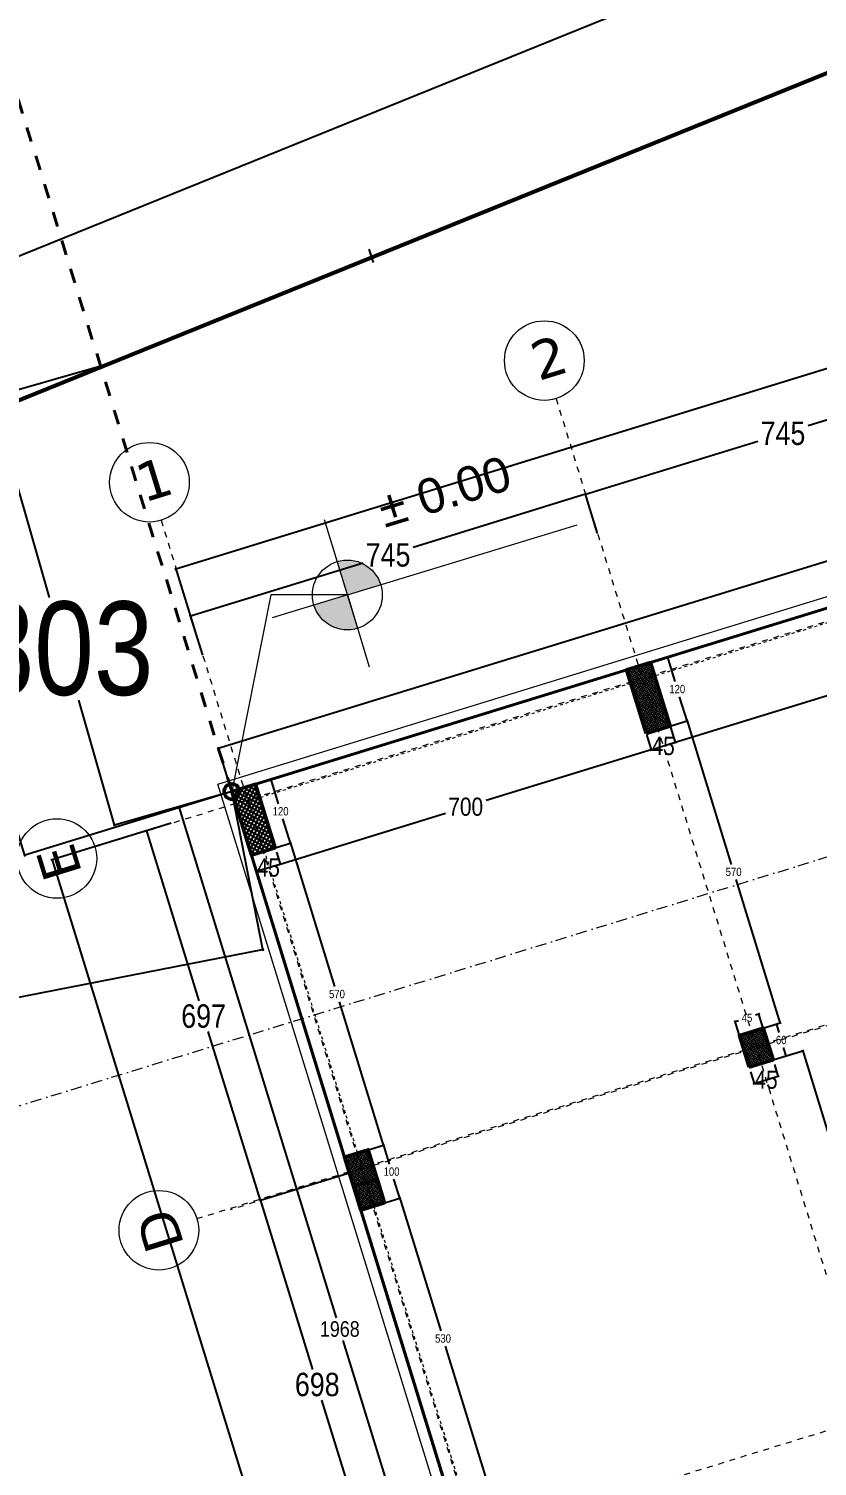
# Model space of a CAD drawing. Header units: centimetres. Extents: x 85226 to 578505, y -13061 to 170378.
# Drawn here: x 455665 to 457087, y 103556 to 106149 of the extents above; entities that cross this region are included whole.
import ezdxf

# ---------------------------------------------------------------- set-up
doc = ezdxf.new("R2010")
doc.units = ezdxf.units.CM
doc.linetypes.add('Dashed', pattern=[10.666667, 5.333333, -5.333333])
doc.linetypes.add('Dot & Dashed', pattern=[12.666666, 6.666666, -3.333333, 0, -2.666667])
for name, color, linetype, lineweight in [('01 Bodrumi_Pen_No__20', 20, 'Continuous', 18), ('0_Pen_No__6', 6, 'Continuous', 18), ('Akset_Pen_No__13', 13, 'Continuous', 18), ('Dimensionet', 150, 'Continuous', 15), ('Dritaret_Pen_No__4', 4, 'Continuous', 18), ('Fasada', 7, 'Continuous', 15), ('Fasada_Pen_No__1', 1, 'Continuous', 18), ('muri', 7, 'Continuous', 40), ('Nr-Ri', 1, 'Continuous', 0), ('Shtyllat', 1, 'Continuous', 25), ('Spotat', 1, 'Continuous', 15)]:
    doc.layers.add(name, color=color, linetype=linetype, lineweight=lineweight)
doc.layers.add('Parcela Baze', color=7, linetype='Continuous')
doc.styles.add('Dimensionet CM', font='swissc.ttf', dxfattribs={"height": 15})
doc.styles.add('Mini shkronjat', font='simplex.shx', dxfattribs={"height": 6})
doc.dimstyles.new('Maxi shkronjat', dxfattribs={"dimscale": 2, "dimtxt": 30, "dimasz": 1, "dimexe": 1, "dimexo": 1, "dimgap": 3, "dimtad": 0, "dimtih": 1, "dimtoh": 1, "dimzin": 9, "dimtxsty": 'Dimensionet CM', "dimblk": 'ARCHTICK', "dimcen": 1, "dimdle": 1, "dimadec": 0, "dimazin": 0, "dimtfac": 1, "dimtmove": 0, "dimatfit": 3, "dimldrblk": 'ARCHTICK', "dimfxl": 1, "dimarcsym": 0})

# ---------------------------------------------------------------- blocks, each defined once
blk = doc.blocks.new('_ArchTick')
at = {"layer": 'Spotat', "color": 0, "const_width": 0.15}
blk.add_lwpolyline([(-0.5, -0.5), (0.5, 0.5)], dxfattribs=at)
blk = doc.blocks.new('*D4374')
at = {"layer": 'DEFPOINTS', "color": 0, "transparency": 16777216}
for p in [(455809.4, 105544.7), (455598.4, 105484.1), (456031, 104773)]:
    blk.add_point(p, dxfattribs=at)
at = {"layer": 'Nr-Ri', "color": 0, "lineweight": -2, "transparency": 16777216}
for p, q in [((455807.5, 105544.1), (455596.5, 105483.5)), ((455597.8, 105486), (455702.1, 105123)), ((455820.5, 104710.5), (455755.2, 104937.7)), ((456029, 104772.5), (455818, 104711.9))]:
    blk.add_line(p, q, dxfattribs=at)
at = {"layer": 'Nr-Ri', "color": 0, "lineweight": -2, "transparency": 16777216, "xscale": 2, "yscale": 2, "zscale": 2}
for p, rotation in [((455598.4, 105484.1), 106.0197208377153), ((455819.9, 104712.5), 286.0197208377153)]:
    blk.add_blockref('_ArchTick', p, dxfattribs=dict(at, rotation=rotation))
at = {"layer": 'Nr-Ri', "color": 0, "transparency": 16777216, "insert": (455728.7, 105030.4), "char_height": 15, "attachment_point": 5, "style": 'Dimensionet CM'}
blk.add_mtext('{\\H11.25x;803}', dxfattribs=at)
blk = doc.blocks.new('*D4629')
at = {"layer": 'DEFPOINTS', "color": 0, "transparency": 16777216}
for p in [(462423.2, 108484.6), (462513.8, 108261.1), (451918.9, 103968.3)]:
    blk.add_point(p, dxfattribs=at)
at = {"layer": 'Dimensionet', "color": 0, "lineweight": -2, "transparency": 16777216}
for p, q in [((462425.1, 108485.4), (457235.7, 106382.8)), ((462513, 108263), (462422.5, 108486.5)), ((451826.5, 104191.1), (457015.8, 106293.7)), ((451918.1, 103970.2), (451827.6, 104193.7))]:
    blk.add_line(p, q, dxfattribs=at)
at = {"layer": 'Dimensionet', "color": 0, "lineweight": -2, "transparency": 16777216, "xscale": 2, "yscale": 2, "zscale": 2}
for p, rotation in [((462423.2, 108484.6), 22.05661373152367), ((451828.3, 104191.8), 202.0566137315237)]:
    blk.add_blockref('_ArchTick', p, dxfattribs=dict(at, rotation=rotation))
at = {"layer": 'Dimensionet', "color": 0, "transparency": 16777216, "insert": (457125.8, 106338.2), "char_height": 15, "attachment_point": 5, "style": 'Dimensionet CM'}
blk.add_mtext('{\\H5x;11432}', dxfattribs=at)
blk = doc.blocks.new('*D4380')
at = {"layer": 'DEFPOINTS', "color": 0, "transparency": 16777216}
for p in [(456031, 104773), (451918.9, 103968.3), (451974.7, 103683.1)]:
    blk.add_point(p, dxfattribs=at)
at = {"layer": 'Dimensionet', "color": 0, "lineweight": -2, "transparency": 16777216}
for p, q in [((456031.4, 104771.1), (456087.2, 104485.8)), ((456088.8, 104488.2), (454361.9, 104150.2)), ((451972.7, 103682.7), (453872.2, 104054.4)), ((451919.2, 103966.4), (451975.1, 103681.1))]:
    blk.add_line(p, q, dxfattribs=at)
at = {"layer": 'Dimensionet', "color": 0, "lineweight": -2, "transparency": 16777216, "xscale": 2, "yscale": 2, "zscale": 2}
for p, rotation in [((456086.8, 104487.8), 11.07249811754428), ((451974.7, 103683.1), 191.0724981175443)]:
    blk.add_blockref('_ArchTick', p, dxfattribs=dict(at, rotation=rotation))
at = {"layer": 'Dimensionet', "color": 0, "transparency": 16777216, "insert": (454117.1, 104102.3), "char_height": 15, "attachment_point": 5, "style": 'Dimensionet CM'}
blk.add_mtext('{\\H12.5x;4190}', dxfattribs=at)
blk = doc.blocks.new('*D4383')
at = {"layer": 'DEFPOINTS', "color": 0, "transparency": 16777216}
for p in [(455084, 107845.5), (454711, 107730.5), (456031, 104773)]:
    blk.add_point(p, dxfattribs=at)
at = {"layer": 'Nr-Ri', "color": 0, "lineweight": -2, "transparency": 16777216}
for p, q in [((455082.1, 107844.9), (454709, 107729.9)), ((454710.4, 107732.4), (455172.6, 106232.7)), ((455658.5, 104656.2), (455229.7, 106047.3)), ((456029.1, 104772.5), (455656, 104657.5))]:
    blk.add_line(p, q, dxfattribs=at)
at = {"layer": 'Nr-Ri', "color": 0, "lineweight": -2, "transparency": 16777216, "xscale": 2, "yscale": 2, "zscale": 2}
for p, rotation in [((454711, 107730.5), 107.1297384419456), ((455657.9, 104658.1), 287.1297384419456)]:
    blk.add_blockref('_ArchTick', p, dxfattribs=dict(at, rotation=rotation))
at = {"layer": 'Nr-Ri', "color": 0, "transparency": 16777216, "insert": (455201.2, 106140), "char_height": 15, "attachment_point": 5, "style": 'Dimensionet CM'}
blk.add_mtext('{\\H11.25x;3215}', dxfattribs=at)
blk = doc.blocks.new('*D4709')
at = {"layer": 'DEFPOINTS', "color": 0, "transparency": 16777216}
for p in [(456981.4, 104371.5), (456989.2, 104346.3), (456946.2, 104333.1)]:
    blk.add_point(p, dxfattribs=at)
at = {"layer": 'Dimensionet', "color": 0, "lineweight": -2, "transparency": 16777216}
for p, q in [((456936.5, 104357.6), (456944.8, 104360.2)), ((456945.6, 104335), (456937.8, 104360.1)), ((456983.3, 104372.1), (456975, 104369.5)), ((456988.6, 104348.3), (456980.8, 104373.4))]:
    blk.add_line(p, q, dxfattribs=at)
at = {"layer": 'Dimensionet', "color": 0, "lineweight": -2, "transparency": 16777216, "xscale": 2, "yscale": 2, "zscale": 2}
for p, rotation in [((456938.4, 104358.2), 197.1299999999269), ((456981.4, 104371.5), 17.1299999999269)]:
    blk.add_blockref('_ArchTick', p, dxfattribs=dict(at, rotation=rotation))
at = {"layer": 'Dimensionet', "color": 0, "transparency": 16777216, "insert": (456959.9, 104364.8), "char_height": 15, "attachment_point": 5, "style": 'Dimensionet CM'}
blk.add_mtext('45', dxfattribs=at)
blk = doc.blocks.new('*D4742')
at = {"layer": 'DEFPOINTS', "color": 0, "transparency": 16777216}
for p in [(456816.6, 105015.2), (456785.9, 105005.7), (456821.3, 104891.1)]:
    blk.add_point(p, dxfattribs=at)
at = {"layer": 'Dimensionet', "color": 0, "lineweight": -2, "transparency": 16777216}
for p, q in [((456787.8, 105006.3), (456818.5, 105015.8)), ((456816, 105017.1), (456830, 104971.5)), ((456852.5, 104898.6), (456838.5, 104944.1)), ((456823.2, 104891.6), (456853.8, 104901.1))]:
    blk.add_line(p, q, dxfattribs=at)
at = {"layer": 'Dimensionet', "color": 0, "lineweight": -2, "transparency": 16777216, "xscale": 2, "yscale": 2, "zscale": 2}
for p, rotation in [((456816.6, 105015.2), 107.1299999991601), ((456851.9, 104900.5), 287.1299999991601)]:
    blk.add_blockref('_ArchTick', p, dxfattribs=dict(at, rotation=rotation))
at = {"layer": 'Dimensionet', "color": 0, "transparency": 16777216, "insert": (456834.2, 104957.8), "char_height": 15, "attachment_point": 5, "style": 'Dimensionet CM'}
blk.add_mtext('120', dxfattribs=at)
blk = doc.blocks.new('*D4743')
at = {"layer": 'DEFPOINTS', "color": 0, "transparency": 16777216}
for p in [(456989.2, 104346.3), (457012.7, 104353.6), (457006.8, 104289)]:
    blk.add_point(p, dxfattribs=at)
at = {"layer": 'Dimensionet', "color": 0, "lineweight": -2, "transparency": 16777216}
for p, q in [((456991.1, 104346.9), (457014.7, 104354.2)), ((457012.2, 104355.5), (457017.4, 104338.6)), ((457031, 104294.4), (457025.8, 104311.2)), ((457008.8, 104289.6), (457032.3, 104296.9))]:
    blk.add_line(p, q, dxfattribs=at)
at = {"layer": 'Dimensionet', "color": 0, "lineweight": -2, "transparency": 16777216, "xscale": 2, "yscale": 2, "zscale": 2}
for p, rotation in [((457012.7, 104353.6), 107.1299999991601), ((457030.4, 104296.3), 287.1299999991601)]:
    blk.add_blockref('_ArchTick', p, dxfattribs=dict(at, rotation=rotation))
at = {"layer": 'Dimensionet', "color": 0, "transparency": 16777216, "insert": (457021.6, 104324.9), "char_height": 15, "attachment_point": 5, "style": 'Dimensionet CM'}
blk.add_mtext('60', dxfattribs=at)
blk = doc.blocks.new('*D4576')
at = {"layer": 'DEFPOINTS', "color": 0, "transparency": 16777216}
for p in [(459609.7, 105961.5), (459633.7, 105883.5), (456029.3, 104778.5)]:
    blk.add_point(p, dxfattribs=at)
at = {"layer": 'Dimensionet', "color": 0, "lineweight": -2, "transparency": 16777216}
for p, q in [((459611.6, 105962.1), (457867.8, 105424.6)), ((459633.1, 105885.4), (459609.1, 105963.4)), ((456005, 104850.5), (457748.8, 105387.9)), ((456028.7, 104780.4), (456006.3, 104853))]:
    blk.add_line(p, q, dxfattribs=at)
at = {"layer": 'Dimensionet', "color": 0, "lineweight": -2, "transparency": 16777216, "xscale": 2, "yscale": 2, "zscale": 2}
for p, rotation in [((459609.7, 105961.5), 17.1299999999269), ((456006.9, 104851), 197.1299999999269)]:
    blk.add_blockref('_ArchTick', p, dxfattribs=dict(at, rotation=rotation))
at = {"layer": 'Dimensionet', "color": 0, "transparency": 16777216, "insert": (457808.3, 105406.3), "char_height": 15, "attachment_point": 5, "style": 'Dimensionet CM'}
blk.add_mtext('{\\H2.8125x;3770}', dxfattribs=at)
blk = doc.blocks.new('*D4744')
at = {"layer": 'DEFPOINTS', "color": 0, "transparency": 16777216}
for p in [(456031, 104773), (455936, 104743.8), (456610.6, 102892.6)]:
    blk.add_point(p, dxfattribs=at)
at = {"layer": 'Dimensionet', "color": 0, "lineweight": -2, "transparency": 16777216}
for p, q in [((456029.1, 104772.5), (455934.1, 104743.2)), ((455935.4, 104745.7), (456219.5, 103824)), ((456516.2, 102861.4), (456232.1, 103783.1)), ((456608.6, 102892), (456513.7, 102862.7))]:
    blk.add_line(p, q, dxfattribs=at)
at = {"layer": 'Dimensionet', "color": 0, "lineweight": -2, "transparency": 16777216, "xscale": 2, "yscale": 2, "zscale": 2}
for p, rotation in [((455936, 104743.8), 107.1299999991601), ((456515.6, 102863.3), 287.1299999991601)]:
    blk.add_blockref('_ArchTick', p, dxfattribs=dict(at, rotation=rotation))
at = {"layer": 'Dimensionet', "color": 0, "transparency": 16777216, "insert": (456225.8, 103803.5), "char_height": 15, "attachment_point": 5, "style": 'Dimensionet CM'}
blk.add_mtext('{\\H1.875x;1968}', dxfattribs=at)
blk = doc.blocks.new('*D4577')
at = {"layer": 'DEFPOINTS', "color": 0, "transparency": 16777216}
for p in [(456668.8, 105309.3), (456691.2, 105236.8), (455979.2, 105017.4)]:
    blk.add_point(p, dxfattribs=at)
at = {"layer": 'Dritaret_Pen_No__4', "color": 0, "lineweight": -2, "transparency": 16777216}
for p, q in [((456670.7, 105309.9), (456358, 105213.5)), ((456690.6, 105238.7), (456668.2, 105311.2)), ((455955, 105089.3), (456267.7, 105185.7)), ((455978.6, 105019.3), (455956.3, 105091.8))]:
    blk.add_line(p, q, dxfattribs=at)
at = {"layer": 'Dritaret_Pen_No__4', "color": 0, "lineweight": -2, "transparency": 16777216, "xscale": 2, "yscale": 2, "zscale": 2}
for p, rotation in [((456668.8, 105309.3), 17.1299999999269), ((455956.9, 105089.9), 197.1299999999269)]:
    blk.add_blockref('_ArchTick', p, dxfattribs=dict(at, rotation=rotation))
at = {"layer": 'Dritaret_Pen_No__4', "color": 0, "transparency": 16777216, "insert": (456312.8, 105199.6), "char_height": 15, "attachment_point": 5, "style": 'Dimensionet CM'}
blk.add_mtext('{\\H2.8125x;745}', dxfattribs=at)
blk = doc.blocks.new('*D4578')
at = {"layer": 'DEFPOINTS', "color": 0, "transparency": 16777216}
for p in [(457403.1, 105456.2), (456668.8, 105309.3), (456691.2, 105236.8)]:
    blk.add_point(p, dxfattribs=at)
at = {"layer": 'Dritaret_Pen_No__4', "color": 0, "lineweight": -2, "transparency": 16777216}
for p, q in [((457382.7, 105529.4), (457070, 105433)), ((457402.5, 105458.1), (457380.2, 105530.7)), ((456666.9, 105308.7), (456979.6, 105405.1)), ((456690.6, 105238.7), (456668.2, 105311.2))]:
    blk.add_line(p, q, dxfattribs=at)
at = {"layer": 'Dritaret_Pen_No__4', "color": 0, "lineweight": -2, "transparency": 16777216, "xscale": 2, "yscale": 2, "zscale": 2}
for p, rotation in [((457380.8, 105528.8), 17.12999999992693), ((456668.8, 105309.3), 197.1299999999269)]:
    blk.add_blockref('_ArchTick', p, dxfattribs=dict(at, rotation=rotation))
at = {"layer": 'Dritaret_Pen_No__4', "color": 0, "transparency": 16777216, "insert": (457024.8, 105419), "char_height": 15, "attachment_point": 5, "style": 'Dimensionet CM'}
blk.add_mtext('{\\H2.8125x;745}', dxfattribs=at)
blk = doc.blocks.new('*D4582')
at = {"layer": 'DEFPOINTS', "color": 0, "transparency": 16777216}
for p in [(455923.9, 104716.5), (456243, 104085), (456082.7, 104035.6)]:
    blk.add_point(p, dxfattribs=at)
at = {"layer": 'Dritaret_Pen_No__4', "color": 0, "lineweight": -2, "transparency": 16777216}
for p, q in [((455922, 104715.9), (455875.4, 104701.5)), ((455876.7, 104704), (455971.8, 104395.6)), ((456083.3, 104033.7), (455988.8, 104340.2)), ((456241.1, 104084.4), (456080.8, 104035))]:
    blk.add_line(p, q, dxfattribs=at)
at = {"layer": 'Dritaret_Pen_No__4', "color": 0, "lineweight": -2, "transparency": 16777216, "xscale": 2, "yscale": 2, "zscale": 2}
for p, rotation in [((455877.3, 104702.1), 107.1299999991601), ((456082.7, 104035.6), 287.1299999991601)]:
    blk.add_blockref('_ArchTick', p, dxfattribs=dict(at, rotation=rotation))
at = {"layer": 'Dritaret_Pen_No__4', "color": 0, "transparency": 16777216, "insert": (455980.3, 104367.9), "char_height": 15, "attachment_point": 5, "style": 'Dimensionet CM'}
blk.add_mtext('{\\H2.8125x;697}', dxfattribs=at)
blk = doc.blocks.new('*D4585')
at = {"layer": 'DEFPOINTS', "color": 0, "transparency": 16777216}
for p in [(456243, 104085), (456082.7, 104035.6), (456334.8, 103383.4)]:
    blk.add_point(p, dxfattribs=at)
at = {"layer": 'Dritaret_Pen_No__4', "color": 0, "lineweight": -2, "transparency": 16777216}
for p, q in [((456241.1, 104084.4), (456080.8, 104035)), ((456082.1, 104037.5), (456176.6, 103730.9)), ((456288.8, 103367.1), (456193.7, 103675.6)), ((456332.9, 103382.8), (456286.3, 103368.4))]:
    blk.add_line(p, q, dxfattribs=at)
at = {"layer": 'Dritaret_Pen_No__4', "color": 0, "lineweight": -2, "transparency": 16777216, "xscale": 2, "yscale": 2, "zscale": 2}
for p, rotation in [((456082.7, 104035.6), 107.1299999991601), ((456288.2, 103369), 287.1299999991601)]:
    blk.add_blockref('_ArchTick', p, dxfattribs=dict(at, rotation=rotation))
at = {"layer": 'Dritaret_Pen_No__4', "color": 0, "transparency": 16777216, "insert": (456185.2, 103703.3), "char_height": 15, "attachment_point": 5, "style": 'Dimensionet CM'}
blk.add_mtext('{\\H2.8125x;698}', dxfattribs=at)
blk = doc.blocks.new('*D4748')
at = {"layer": 'DEFPOINTS', "color": 0, "transparency": 16777216}
for p in [(457006.8, 104289), (457060.2, 104305.5), (457174.7, 103744.3)]:
    blk.add_point(p, dxfattribs=at)
at = {"layer": 'Dimensionet', "color": 0, "lineweight": -2, "transparency": 16777216}
for p, q in [((457008.8, 104289.6), (457062.2, 104306.1)), ((457059.7, 104307.4), (457140, 104046.8)), ((457228.7, 103758.8), (457148.4, 104019.4)), ((457176.6, 103744.9), (457230, 103761.3))]:
    blk.add_line(p, q, dxfattribs=at)
at = {"layer": 'Dimensionet', "color": 0, "lineweight": -2, "transparency": 16777216, "xscale": 2, "yscale": 2, "zscale": 2}
for p, rotation in [((457060.2, 104305.5), 107.1299999991601), ((457228.1, 103760.8), 287.1299999991601)]:
    blk.add_blockref('_ArchTick', p, dxfattribs=dict(at, rotation=rotation))
at = {"layer": 'Dimensionet', "color": 0, "transparency": 16777216, "insert": (457144.2, 104033.1), "char_height": 15, "attachment_point": 5, "style": 'Dimensionet CM'}
blk.add_mtext('570', dxfattribs=at)
blk = doc.blocks.new('*D4749')
at = {"layer": 'DEFPOINTS', "color": 0, "transparency": 16777216}
for p in [(456821.3, 104891.1), (456851.9, 104900.5), (456989.2, 104346.3)]:
    blk.add_point(p, dxfattribs=at)
at = {"layer": 'Dimensionet', "color": 0, "lineweight": -2, "transparency": 16777216}
for p, q in [((456823.2, 104891.6), (456853.8, 104901.1)), ((456851.3, 104902.4), (456931.6, 104641.8)), ((457020.4, 104353.9), (456940.1, 104614.4)), ((456991.1, 104346.9), (457021.7, 104356.4))]:
    blk.add_line(p, q, dxfattribs=at)
at = {"layer": 'Dimensionet', "color": 0, "lineweight": -2, "transparency": 16777216, "xscale": 2, "yscale": 2, "zscale": 2}
for p, rotation in [((456851.9, 104900.5), 107.1299999991601), ((457019.8, 104355.8), 287.1299999991601)]:
    blk.add_blockref('_ArchTick', p, dxfattribs=dict(at, rotation=rotation))
at = {"layer": 'Dimensionet', "color": 0, "transparency": 16777216, "insert": (456935.8, 104628.1), "char_height": 15, "attachment_point": 5, "style": 'Dimensionet CM'}
blk.add_mtext('570', dxfattribs=at)
blk = doc.blocks.new('*D4724')
at = {"layer": 'DEFPOINTS', "color": 0, "transparency": 16777216}
for p in [(456306.7, 104031.3), (456333.9, 104039.7), (456462.8, 103524.9)]:
    blk.add_point(p, dxfattribs=at)
at = {"layer": 'Dimensionet', "color": 0, "lineweight": -2, "transparency": 16777216}
for p, q in [((456308.6, 104031.9), (456335.8, 104040.3)), ((456333.3, 104041.6), (456407.7, 103800.2)), ((456490.6, 103531.3), (456416.1, 103772.8)), ((456464.7, 103525.4), (456491.9, 103533.8))]:
    blk.add_line(p, q, dxfattribs=at)
at = {"layer": 'Dimensionet', "color": 0, "lineweight": -2, "transparency": 16777216, "xscale": 2, "yscale": 2, "zscale": 2}
for p, rotation in [((456333.9, 104039.7), 107.1299999991601), ((456490, 103533.2), 287.1299999991601)]:
    blk.add_blockref('_ArchTick', p, dxfattribs=dict(at, rotation=rotation))
at = {"layer": 'Dimensionet', "color": 0, "transparency": 16777216, "insert": (456411.9, 103786.5), "char_height": 15, "attachment_point": 5, "style": 'Dimensionet CM'}
blk.add_mtext('530', dxfattribs=at)
blk = doc.blocks.new('*D4725')
at = {"layer": 'DEFPOINTS', "color": 0, "transparency": 16777216}
for p in [(456277.2, 104126.9), (456304.4, 104135.3), (456306.7, 104031.3)]:
    blk.add_point(p, dxfattribs=at)
at = {"layer": 'Dimensionet', "color": 0, "lineweight": -2, "transparency": 16777216}
for p, q in [((456279.1, 104127.5), (456306.3, 104135.9)), ((456303.8, 104137.2), (456314.9, 104101.2)), ((456334.5, 104037.8), (456323.4, 104073.8)), ((456308.6, 104031.9), (456335.8, 104040.3))]:
    blk.add_line(p, q, dxfattribs=at)
at = {"layer": 'Dimensionet', "color": 0, "lineweight": -2, "transparency": 16777216, "xscale": 2, "yscale": 2, "zscale": 2}
for p, rotation in [((456304.4, 104135.3), 107.1299999991601), ((456333.9, 104039.7), 287.1299999991601)]:
    blk.add_blockref('_ArchTick', p, dxfattribs=dict(at, rotation=rotation))
at = {"layer": 'Dimensionet', "color": 0, "transparency": 16777216, "insert": (456319.1, 104087.5), "char_height": 15, "attachment_point": 5, "style": 'Dimensionet CM'}
blk.add_mtext('100', dxfattribs=at)
blk = doc.blocks.new('*D4726')
at = {"layer": 'DEFPOINTS', "color": 0, "transparency": 16777216}
for p in [(456109.3, 104671.6), (456136.8, 104680.1), (456277.2, 104126.9)]:
    blk.add_point(p, dxfattribs=at)
at = {"layer": 'Dimensionet', "color": 0, "lineweight": -2, "transparency": 16777216}
for p, q in [((456111.2, 104672.2), (456138.7, 104680.7)), ((456136.2, 104682), (456216.5, 104421.4)), ((456305.3, 104133.5), (456225, 104394)), ((456279.1, 104127.5), (456306.6, 104136))]:
    blk.add_line(p, q, dxfattribs=at)
at = {"layer": 'Dimensionet', "color": 0, "lineweight": -2, "transparency": 16777216, "xscale": 2, "yscale": 2, "zscale": 2}
for p, rotation in [((456136.8, 104680.1), 107.1299999991601), ((456304.7, 104135.4), 287.1299999991601)]:
    blk.add_blockref('_ArchTick', p, dxfattribs=dict(at, rotation=rotation))
at = {"layer": 'Dimensionet', "color": 0, "transparency": 16777216, "insert": (456220.7, 104407.7), "char_height": 15, "attachment_point": 5, "style": 'Dimensionet CM'}
blk.add_mtext('570', dxfattribs=at)
blk = doc.blocks.new('*D4557')
at = {"layer": 'DEFPOINTS', "color": 0, "transparency": 16777216}
for p in [(456074, 104786.3), (456101.5, 104794.8), (456109.3, 104671.6)]:
    blk.add_point(p, dxfattribs=at)
at = {"layer": 'Dimensionet', "color": 0, "lineweight": -2, "transparency": 16777216}
for p, q in [((456075.9, 104786.9), (456103.4, 104795.4)), ((456100.9, 104796.7), (456114.9, 104751.1)), ((456137.4, 104678.2), (456123.3, 104723.7)), ((456111.2, 104672.2), (456138.7, 104680.7))]:
    blk.add_line(p, q, dxfattribs=at)
at = {"layer": 'Dimensionet', "color": 0, "lineweight": -2, "transparency": 16777216, "xscale": 2, "yscale": 2, "zscale": 2}
for p, rotation in [((456101.5, 104794.8), 107.1299999991601), ((456136.8, 104680.1), 287.1299999991601)]:
    blk.add_blockref('_ArchTick', p, dxfattribs=dict(at, rotation=rotation))
at = {"layer": 'Dimensionet', "color": 0, "transparency": 16777216, "insert": (456119.1, 104737.4), "char_height": 15, "attachment_point": 5, "style": 'Dimensionet CM'}
blk.add_mtext('120', dxfattribs=at)
blk = doc.blocks.new('*D4564')
at = {"layer": 'DEFPOINTS', "color": 0, "transparency": 16777216}
for p in [(456823.2, 104884.9), (456780.2, 104871.7), (456830.3, 104861.9)]:
    blk.add_point(p, dxfattribs=at)
at = {"layer": 'Dimensionet', "color": 0, "lineweight": -2, "transparency": 16777216}
for p, q in [((456823.8, 104883), (456830.9, 104860)), ((456780.8, 104869.8), (456787.9, 104846.7)), ((456785.4, 104848), (456832.2, 104862.5))]:
    blk.add_line(p, q, dxfattribs=at)
at = {"layer": 'Dimensionet', "color": 0, "lineweight": -2, "transparency": 16777216, "xscale": 2, "yscale": 2, "zscale": 2}
for p, rotation in [((456830.3, 104861.9), 17.1299999999269), ((456787.3, 104848.6), 197.1299999999269)]:
    blk.add_blockref('_ArchTick', p, dxfattribs=dict(at, rotation=rotation))
at = {"layer": 'Dimensionet', "color": 0, "transparency": 16777216, "insert": (456808.8, 104855.2), "char_height": 15, "attachment_point": 5, "style": 'Dimensionet CM'}
blk.add_mtext('{\\H2.1875x;45}', dxfattribs=at)
blk = doc.blocks.new('*D4565')
at = {"layer": 'DEFPOINTS', "color": 0, "transparency": 16777216}
for p in [(456068.2, 104652.2), (456111.2, 104665.5), (456118.3, 104642.4)]:
    blk.add_point(p, dxfattribs=at)
at = {"layer": 'Dimensionet', "color": 0, "lineweight": -2, "transparency": 16777216}
for p, q in [((456068.8, 104650.3), (456075.9, 104627.3)), ((456111.8, 104663.6), (456118.9, 104640.5)), ((456073.4, 104628.6), (456120.2, 104643))]:
    blk.add_line(p, q, dxfattribs=at)
at = {"layer": 'Dimensionet', "color": 0, "lineweight": -2, "transparency": 16777216, "xscale": 2, "yscale": 2, "zscale": 2}
for p, rotation in [((456075.3, 104629.2), 197.1299999999269), ((456118.3, 104642.4), 17.1299999999269)]:
    blk.add_blockref('_ArchTick', p, dxfattribs=dict(at, rotation=rotation))
at = {"layer": 'Dimensionet', "color": 0, "transparency": 16777216, "insert": (456096.8, 104635.8), "char_height": 15, "attachment_point": 5, "style": 'Dimensionet CM'}
blk.add_mtext('{\\H2.1875x;45}', dxfattribs=at)
blk = doc.blocks.new('*D4566')
at = {"layer": 'DEFPOINTS', "color": 0, "transparency": 16777216}
for p in [(457008.7, 104282.9), (456965.7, 104269.6), (457015.8, 104259.8)]:
    blk.add_point(p, dxfattribs=at)
at = {"layer": 'Dimensionet', "color": 0, "lineweight": -2, "transparency": 16777216}
for p, q in [((456966.3, 104267.7), (456973.4, 104244.6)), ((456970.9, 104246), (457017.7, 104260.4)), ((457009.3, 104281), (457016.4, 104257.9))]:
    blk.add_line(p, q, dxfattribs=at)
at = {"layer": 'Dimensionet', "color": 0, "lineweight": -2, "transparency": 16777216, "xscale": 2, "yscale": 2, "zscale": 2}
for p, rotation in [((457015.8, 104259.8), 17.1299999999269), ((456972.8, 104246.6), 197.1299999999269)]:
    blk.add_blockref('_ArchTick', p, dxfattribs=dict(at, rotation=rotation))
at = {"layer": 'Dimensionet', "color": 0, "transparency": 16777216, "insert": (456994.3, 104253.2), "char_height": 15, "attachment_point": 5, "style": 'Dimensionet CM'}
blk.add_mtext('{\\H2.1875x;45}', dxfattribs=at)
blk = doc.blocks.new('*D4571')
at = {"layer": 'DEFPOINTS', "color": 0, "transparency": 16777216}
for p in [(456778.3, 104877.8), (456787.3, 104848.6), (456111.2, 104665.5)]:
    blk.add_point(p, dxfattribs=at)
at = {"layer": 'Dimensionet', "color": 0, "lineweight": -2, "transparency": 16777216}
for p, q in [((456778.9, 104875.9), (456787.9, 104846.7)), ((456789.2, 104849.2), (456489.4, 104756.8)), ((456116.4, 104641.8), (456416.2, 104734.2)), ((456111.8, 104663.6), (456118.9, 104640.5))]:
    blk.add_line(p, q, dxfattribs=at)
at = {"layer": 'Dimensionet', "color": 0, "lineweight": -2, "transparency": 16777216, "xscale": 2, "yscale": 2, "zscale": 2}
for p, rotation in [((456787.3, 104848.6), 17.1299999999269), ((456118.3, 104642.4), 197.1299999999269)]:
    blk.add_blockref('_ArchTick', p, dxfattribs=dict(at, rotation=rotation))
at = {"layer": 'Dimensionet', "color": 0, "transparency": 16777216, "insert": (456452.8, 104745.5), "char_height": 15, "attachment_point": 5, "style": 'Dimensionet CM'}
blk.add_mtext('{\\H2.1875x;700}', dxfattribs=at)
blk = doc.blocks.new('*D4572')
at = {"layer": 'DEFPOINTS', "color": 0, "transparency": 16777216}
for p in [(457492.1, 105091.1), (456821.3, 104891.1), (456830.3, 104861.9)]:
    blk.add_point(p, dxfattribs=at)
at = {"layer": 'Dimensionet', "color": 0, "lineweight": -2, "transparency": 16777216}
for p, q in [((457492.7, 105089.2), (457499.8, 105066.1)), ((457501.1, 105068.6), (457201.4, 104976.2)), ((456828.4, 104861.3), (457128.1, 104953.7)), ((456821.9, 104889.1), (456830.9, 104860))]:
    blk.add_line(p, q, dxfattribs=at)
at = {"layer": 'Dimensionet', "color": 0, "lineweight": -2, "transparency": 16777216, "xscale": 2, "yscale": 2, "zscale": 2}
for p, rotation in [((457499.2, 105068), 17.12999999992693), ((456830.3, 104861.9), 197.1299999999269)]:
    blk.add_blockref('_ArchTick', p, dxfattribs=dict(at, rotation=rotation))
at = {"layer": 'Dimensionet', "color": 0, "transparency": 16777216, "insert": (457164.8, 104965), "char_height": 15, "attachment_point": 5, "style": 'Dimensionet CM'}
blk.add_mtext('{\\H2.1875x;700}', dxfattribs=at)
blk = doc.blocks.new('*D4588')
at = {"layer": 'DEFPOINTS', "color": 0, "transparency": 16777216}
for p in [(455898.7, 104708.7), (455707, 104649.7), (456781.5, 102056.1)]:
    blk.add_point(p, dxfattribs=at)
at = {"layer": 'Dritaret_Pen_No__4', "color": 0, "lineweight": -2, "transparency": 16777216}
for p, q in [((455896.8, 104708.1), (455705.1, 104649.1)), ((455706.4, 104651.6), (456110.9, 103339.4)), ((456530.9, 101976.7), (456126.4, 103288.9)), ((456779.6, 102055.5), (456528.4, 101978.1))]:
    blk.add_line(p, q, dxfattribs=at)
at = {"layer": 'Dritaret_Pen_No__4', "color": 0, "lineweight": -2, "transparency": 16777216, "xscale": 2, "yscale": 2, "zscale": 2}
for p, rotation in [((455707, 104649.7), 107.1299999991601), ((456530.3, 101978.6), 287.1299999991601)]:
    blk.add_blockref('_ArchTick', p, dxfattribs=dict(at, rotation=rotation))
at = {"layer": 'Dritaret_Pen_No__4', "color": 0, "transparency": 16777216, "insert": (456118.6, 103314.2), "char_height": 15, "attachment_point": 5, "style": 'Dimensionet CM'}
blk.add_mtext('{\\H2.5x;2795}', dxfattribs=at)
blk = doc.blocks.new('*D4589')
at = {"layer": 'DEFPOINTS', "color": 0, "transparency": 16777216}
for p in [(459490.4, 106272.1), (459527.2, 106152.7), (455967.5, 105055.5)]:
    blk.add_point(p, dxfattribs=at)
at = {"layer": 'Dritaret_Pen_No__4', "color": 0, "lineweight": -2, "transparency": 16777216}
for p, q in [((459492.3, 106272.7), (457763.9, 105739.9)), ((459526.6, 106154.6), (459489.8, 106274)), ((455928.7, 105174.3), (457657.2, 105707.1)), ((455966.9, 105057.4), (455930.1, 105176.8))]:
    blk.add_line(p, q, dxfattribs=at)
at = {"layer": 'Dritaret_Pen_No__4', "color": 0, "lineweight": -2, "transparency": 16777216, "xscale": 2, "yscale": 2, "zscale": 2}
for p, rotation in [((459490.4, 106272.1), 17.1299999999269), ((455930.7, 105174.9), 197.1299999999269)]:
    blk.add_blockref('_ArchTick', p, dxfattribs=dict(at, rotation=rotation))
at = {"layer": 'Dritaret_Pen_No__4', "color": 0, "transparency": 16777216, "insert": (457710.5, 105723.5), "char_height": 15, "attachment_point": 5, "style": 'Dimensionet CM'}
blk.add_mtext('{\\H2.5x;3725}', dxfattribs=at)

msp = doc.modelspace()

# ---------------------------------------------------------------- hatches: boundary and pattern name
h = msp.add_hatch()
h.set_pattern_fill('ANSI37', color=252, scale=2, angle=107.13, style=0)
h.set_pattern_definition([(152.13, (309601.3705, 119967.397), (-2.96841552, -5.61346678), []), (242.13, (309601.3705, 119967.397), (5.61346678, -2.96841552), [])])
h.paths.add_polyline_path([(456073.983, 104786.303), (456052.481, 104779.676), (456081.198, 104686.501), (456102.7, 104693.128)])
h.paths.add_polyline_path([(456052.481, 104779.676), (456030.979, 104773.049), (456059.697, 104679.874), (456081.198, 104686.501)])
h.paths.add_polyline_path([(456081.198, 104686.501), (456059.697, 104679.874), (456066.324, 104658.372), (456087.826, 104664.999)])
h.paths.add_polyline_path([(456102.7, 104693.128), (456081.198, 104686.501), (456087.826, 104664.999), (456109.327, 104671.627)])
at = {"layer": 'Fasada'}
h = msp.add_hatch(dxfattribs=at)
h.set_pattern_fill('ANSI37', color=256, angle=17.13)
h.set_pattern_definition([(62.13, (-724180.3878, 383394.6716), (-2.80673339, 1.484207762), []), (152.13, (-724180.3878, 383394.6716), (-1.484207762, -2.80673339), [])])
h.paths.add_polyline_path([(456778.275, 104877.805), (456821.278, 104891.059), (456785.934, 105005.736), (456742.93, 104992.482)])
h = msp.add_hatch(dxfattribs=at)
h.set_pattern_fill('ANSI37', color=256, angle=17.13)
h.set_pattern_definition([(62.13, (-723994.834, 382792.617), (-2.80673339, 1.484207762), []), (152.13, (-723994.834, 382792.617), (-1.484207762, -2.80673339), [])])
h.paths.add_polyline_path([(456963.828, 104275.75), (457006.832, 104289.005), (456989.16, 104346.343), (456946.156, 104333.089)])
h = msp.add_hatch(dxfattribs=at)
h.set_pattern_fill('ANSI37', color=256, angle=17.13)
h.set_pattern_definition([(62.13, (-724708.2578, 382577.9623), (-2.80673339, 1.484207762), []), (152.13, (-724708.2578, 382577.9623), (-1.484207762, -2.80673339), [])])
h.paths.add_polyline_path([(456250.405, 104061.096), (456293.408, 104074.35), (456277.216, 104126.912), (456234.212, 104113.658)])
h = msp.add_hatch(dxfattribs=at)
h.set_pattern_fill('ANSI37', color=256, angle=17.13)
h.set_pattern_definition([(62.13, (-770174.6602, 333065.612), (-2.80673339, 1.484207762), []), (152.13, (-770174.6602, 333065.612), (-1.484207762, -2.80673339), [])])
h.paths.add_polyline_path([(456263.666, 104018.094), (456306.67, 104031.349), (456293.415, 104074.352), (456250.412, 104061.098)])
at = {"layer": 'Nr-Ri'}
h = msp.add_hatch(color=256, dxfattribs=at)
h.dxf.hatch_style = 1
h.paths.add_polyline_path([(456239.405, 105127.647), (456179.158, 105109.227, 0.41421356), (456257.824, 105067.4)])
h.paths.add_polyline_path([(456220.986, 105187.894), (456239.405, 105127.647), (456299.652, 105146.066, 0.41421356)])

# ---------------------------------------------------------------- linework, layer by layer
msp.add_line((456286.338, 105727.543), (456278.974, 105751.434))
at = {"linetype": 'Dashed'}
msp.add_line((456066.324, 104658.372), (456419.773, 103511.606), dxfattribs=at)
at = {"layer": '01 Bodrumi_Pen_No__20', "linetype": 'Dashed'}
msp.add_lwpolyline([(457411.39, 102728.834), (457279.99, 102859.55), (457206.719, 103097.277), (456628.558, 102919.08), (456062.233, 104756.522), (459617.21, 105852.213), (460438.979, 103185.98), (458307.904, 102529.155), (458263.723, 102672.5), (457986.275, 102586.987, -0.27723304)], format="xyb", close=True, dxfattribs=at)
at = {"layer": '0_Pen_No__6', "linetype": 'Dot & Dashed', "lineweight": 18, "ltscale": 3}
msp.add_line((455523.199, 104167.868), (469774.896, 108560.432), dxfattribs=at)
at = {"layer": 'Akset_Pen_No__13', "color": 251, "linetype": 'Dashed', "ltscale": 2}
for p, q in [((455784.337, 104673.486), (469534.154, 108911.364)), ((455968.192, 104002.89), (469738.86, 108247.195)), ((456174.37, 103333.943), (469945.038, 107578.248)), ((456615.689, 105481.707), (457500.931, 102609.535)), ((455903.738, 105262.274), (456977.339, 101778.97))]:
    msp.add_line(p, q, dxfattribs=at)
at = {"layer": 'Akset_Pen_No__13', "linetype": 'Dashed', "ltscale": 2}
for p, q in [((455784.337, 104673.486), (460105.122, 106005.21)), ((456615.689, 105481.707), (457540.134, 102482.34)), ((455903.738, 105262.274), (456830.75, 102254.579)), ((459925.517, 105219.975), (456028.238, 104018.782)), ((456174.37, 103333.943), (460516.006, 104672.094))]:
    msp.add_line(p, q, dxfattribs=at)
at = {"layer": 'Akset_Pen_No__13', "color": 251, "ltscale": 2}
for centre in [(456594.539, 105550.327), (455882.588, 105330.894), (455715.717, 104652.337), (455899.571, 103981.741)]:
    msp.add_circle(centre, 71.805, dxfattribs=at)
at = {"layer": 'Fasada'}
msp.add_lwpolyline([(457379.653, 102696.931), (457240.293, 102835.566), (457175.497, 103045.797), (456597.335, 102867.6), (456005.975, 104786.271), (459646.96, 105908.471), (460495.237, 103156.231), (458278.155, 102472.897), (458233.973, 102616.242), (457999.529, 102543.983, -0.27723304)], format="xyb", close=True, dxfattribs=at)
at = {"layer": 'Fasada_Pen_No__1', "lineweight": 50}
msp.add_circle((456030.979, 104773.049), 13.773, dxfattribs=at)
at = {"layer": 'muri', "linetype": 'Dashed', "ltscale": 5}
msp.add_line((456030.979, 104773.049), (455084.012, 107845.488), dxfattribs=at)
at = {"layer": 'muri'}
msp.add_lwpolyline([(463957.997, 107216.262), (463871.546, 107503.543), (460976.915, 106611.379), (461067.189, 106325.276), (460919.065, 106279.623), (460874.884, 106422.969), (460311.057, 106249.189), (460355.238, 106105.844), (456030.972, 104773.047), (456455.11, 103396.927), (456645.391, 103455.574), (457393.751, 102711.108, 0.27723304), (457993.631, 102563.094), (458247.188, 102641.244), (458291.37, 102497.898), (468406.808, 105615.612)], format="xyb", dxfattribs=at)
msp.add_lwpolyline([(457393.758, 102711.11), (457257.936, 102846.226), (457188.719, 103070.801), (456610.557, 102892.604), (456030.979, 104773.049), (459633.738, 105883.468), (460470.233, 103169.453), (458291.377, 102497.9), (458247.195, 102641.246), (457993.638, 102563.096, -0.27723304)], format="xyb", close=True, dxfattribs=at)
at = {"layer": 'Nr-Ri'}
for p, q in [((456239.405, 105127.647), (456198.015, 105263.027)), ((456239.405, 105127.647), (456654.038, 105254.413)), ((456218.71, 105195.337), (456260.1, 105059.957)), ((456239.405, 105127.647), (456104.025, 105086.257)), ((456239.405, 105127.647), (456279.04, 104998.005))]:
    msp.add_line(p, q, dxfattribs=at)
msp.add_lwpolyline([(456239.405, 105127.647), (456101.194, 105127.647), (456030.979, 104773.049)], dxfattribs=at)
msp.add_circle((456239.405, 105127.647), 63, dxfattribs=at)
at = {"layer": 'Parcela Baze', "color": 6, "lineweight": 53}
msp.add_lwpolyline([(471725.963, 110150.934), (462513.763, 108261.134), (451918.863, 103968.334)], dxfattribs=at)
at = {"layer": 'Shtyllat', "lineweight": 50}
for points in [[(456778.275, 104877.805), (456821.278, 104891.059), (456785.934, 105005.736), (456742.93, 104992.482)], [(456963.835, 104275.753), (457006.839, 104289.007), (456989.167, 104346.345), (456946.163, 104333.091)], [(456263.666, 104018.094), (456306.67, 104031.349), (456277.216, 104126.912), (456234.212, 104113.658)], [(456263.666, 104018.094), (456306.67, 104031.349), (456293.415, 104074.352), (456250.412, 104061.098)]]:
    msp.add_lwpolyline(points, close=True, dxfattribs=at)
at = {"layer": 'Shtyllat', "color": 3, "lineweight": 50}
msp.add_lwpolyline([(456066.324, 104658.372), (456109.327, 104671.627), (456073.983, 104786.303), (456030.979, 104773.049)], close=True, dxfattribs=at)

# ---------------------------------------------------------------- texts
at = {"color": 251, "char_height": 70, "width": 119.52102, "attachment_point": 1, "style": 'Mini shkronjat'}
for s, insert, rotation in [('{\\fVerdana|b0|i0|c0|p34;2}', (456563.294, 105580.205), 17.13), ('{\\fVerdana|b0|i0|c0|p34;1}', (455851.343, 105360.772), 17.13), ('{\\fVerdana|b0|i0|c0|p34;E}', (455694.959, 104605.585), 107.13), ('{\\fVerdana|b0|i0|c0|p34;D}', (455878.813, 103934.989), 107.13)]:
    msp.add_mtext(s, dxfattribs=dict(at, insert=insert, rotation=rotation))
at = {"layer": 'Nr-Ri', "insert": (456288.567, 105308.921), "char_height": 126, "attachment_point": 1, "rotation": 17, "style": 'Dimensionet CM'}
msp.add_mtext('{\\fArial|b0|i0|c0|p34;\\H0.5x;%%P\\fArial|b0|i0|c238|p34; \\fArial|b0|i0|c0|p34;0\\fArial|b0|i0|c238|p34;.\\fArial|b0|i0|c0|p34;00\\fTimes New Roman|b0|i0|c238|p18;\\H1.9999x; }', dxfattribs=at)

# ---------------------------------------------------------------- dimensions: what is measured, and where the dimension line sits
at = {"layer": 'Dimensionet'}
dim = msp.add_aligned_dim(p1=(451918.863, 103968.334), p2=(462513.763, 108261.134), distance=241.146, text='{\\H5x;<>}', dimstyle='Maxi shkronjat', override={"dimdec": 0}, dxfattribs=at)
dim.commit()
dim.dimension.update_dxf_attribs({"geometry": '*D4629', "text_midpoint": (457125.758, 106338.231)})
dim = msp.add_linear_dim(base=(459609.698, 105961.465), p1=(456029.298, 104778.501), p2=(459633.738, 105883.468), angle=17.13, text='{\\H2.8125x;<>}', dimstyle='Maxi shkronjat', dxfattribs=at)
dim.commit()
dim.dimension.update_dxf_attribs({"geometry": '*D4576', "text_midpoint": (457808.318, 105406.256)})
for base, p1, p2, angle, picture, middle in [((456830.277, 104861.863), (457492.114, 105091.111), (456821.278, 104891.059), 197.13, '*D4572', (457164.751, 104964.953)), ((456830.277, 104861.863), (456780.163, 104871.678), (456823.167, 104884.933), 17.13, '*D4564', (456808.775, 104855.236)), ((456787.273, 104848.609), (456111.216, 104665.5), (456778.275, 104877.805), 17.13, '*D4571', (456452.8, 104745.52)), ((456118.326, 104642.431), (456068.212, 104652.245), (456111.216, 104665.5), 17.13, '*D4565', (456096.824, 104635.803)), ((457015.838, 104259.811), (456965.724, 104269.626), (457008.728, 104282.88), 17.13, '*D4566', (456994.336, 104253.184))]:
    dim = msp.add_linear_dim(base=base, p1=p1, p2=p2, angle=angle, text='{\\H2.1875x;<>}', dimstyle='Maxi shkronjat', dxfattribs=at)
    dim.commit()
    dim.dimension.update_dxf_attribs({"geometry": picture, "text_midpoint": middle, "dimtype": 160})
for base, p1, p2, angle, picture, middle in [((456816.553, 105015.174), (456821.278, 104891.059), (456785.934, 105005.736), 107.13, '*D4742', (456834.226, 104957.835)), ((456851.898, 104900.497), (456989.167, 104346.345), (456821.278, 104891.059), 107.13, '*D4749', (456935.842, 104628.14)), ((456101.451, 104794.769), (456109.327, 104671.627), (456073.983, 104786.303), 107.13, '*D4557', (456119.123, 104737.431)), ((456136.796, 104680.093), (456277.216, 104126.912), (456109.327, 104671.627), 107.13, '*D4726', (456220.74, 104407.736)), ((456981.426, 104371.462), (456946.163, 104333.091), (456989.167, 104346.345), 17.13, '*D4709', (456959.924, 104364.834)), ((457012.741, 104353.611), (457006.839, 104289.007), (456989.167, 104346.345), 107.13, '*D4743', (457021.577, 104324.942)), ((457060.246, 104305.468), (457174.727, 103744.293), (457006.839, 104289.007), 107.13, '*D4748', (457144.19, 104033.111)), ((456304.409, 104135.294), (456306.67, 104031.349), (456277.216, 104126.912), 107.13, '*D4725', (456319.136, 104087.512)), ((456333.863, 104039.73), (456462.776, 103524.86), (456306.67, 104031.349), 107.13, '*D4724', (456411.917, 103786.486))]:
    dim = msp.add_linear_dim(base=base, p1=p1, p2=p2, angle=angle, dimstyle='Maxi shkronjat', dxfattribs=at)
    dim.commit()
    dim.dimension.update_dxf_attribs({"geometry": picture, "text_midpoint": middle})
for base, p1, p2, angle, text, picture, middle, dimtype in [((451974.687, 103683.072), (456030.979, 104773.049), (451918.863, 103968.334), 191.072498, '{\\H12.5x;<>}', '*D4380', (454117.055, 104102.32), 161), ((455935.99, 104743.772), (456610.557, 102892.604), (456030.979, 104773.049), 107.13, '{\\H1.875x;<>}', '*D4744', (456225.779, 103803.549), 160)]:
    dim = msp.add_linear_dim(base=base, p1=p1, p2=p2, angle=angle, text=text, dimstyle='Maxi shkronjat', override={"dimdec": 0}, dxfattribs=at)
    dim.commit()
    dim.dimension.update_dxf_attribs({"geometry": picture, "text_midpoint": middle, "dimtype": dimtype})
at = {"layer": 'Dritaret_Pen_No__4'}
dim = msp.add_linear_dim(base=(459490.415, 106272.088), p1=(455967.457, 105055.535), p2=(459527.212, 106152.7), angle=17.13, text='{\\H2.5x;<>}', dimstyle='Maxi shkronjat', dxfattribs=at)
dim.commit()
dim.dimension.update_dxf_attribs({"geometry": '*D4589', "text_midpoint": (457710.538, 105723.505), "dimtype": 160})
for p1, angle, picture, middle in [((457403.128, 105456.217), 197.13, '*D4578', (457024.793, 105419.046)), ((455979.226, 105017.352), 17.13, '*D4577', (456312.842, 105199.613))]:
    dim = msp.add_linear_dim(base=(456668.818, 105309.33), p1=p1, p2=(456691.177, 105236.784), angle=angle, text='{\\H2.8125x;<>}', dimstyle='Maxi shkronjat', dxfattribs=at)
    dim.commit()
    dim.dimension.update_dxf_attribs({"geometry": picture, "text_midpoint": middle})
for base, p1, p2, angle, text, picture, middle in [((455707.027, 104649.658), (456781.461, 102056.068), (455898.694, 104708.732), 107.13, '{\\H2.5x;<>}', '*D4588', (456118.647, 103314.153)), ((456082.736, 104035.579), (455923.916, 104716.506), (456243.048, 104084.989), 107.13, '{\\H2.8125x;<>}', '*D4582', (455980.31, 104367.902)), ((456082.736, 104035.579), (456334.801, 103383.39), (456243.048, 104084.989), 287.13, '{\\H2.8125x;<>}', '*D4585', (456185.163, 103703.255))]:
    dim = msp.add_linear_dim(base=base, p1=p1, p2=p2, angle=angle, text=text, dimstyle='Maxi shkronjat', override={"dimdec": 0}, dxfattribs=at)
    dim.commit()
    dim.dimension.update_dxf_attribs({"geometry": picture, "text_midpoint": middle, "dimtype": 160})
at = {"layer": 'Nr-Ri'}
for base, p1, p2, angle, picture, middle in [((454710.958, 107730.51), (456030.965, 104773.045), (455084.012, 107845.488), 107.129738, '*D4383', (455201.165, 106140.004)), ((455598.375, 105484.099), (456030.972, 104773.047), (455809.418, 105544.693), 106.019721, '*D4374', (455728.652, 105030.359))]:
    dim = msp.add_linear_dim(base=base, p1=p1, p2=p2, angle=angle, text='{\\H11.25x;<>}', dimstyle='Maxi shkronjat', override={"dimdec": 0}, dxfattribs=at)
    dim.commit()
    dim.dimension.update_dxf_attribs({"geometry": picture, "text_midpoint": middle, "dimtype": 161})

doc.saveas('drawing.dxf')
